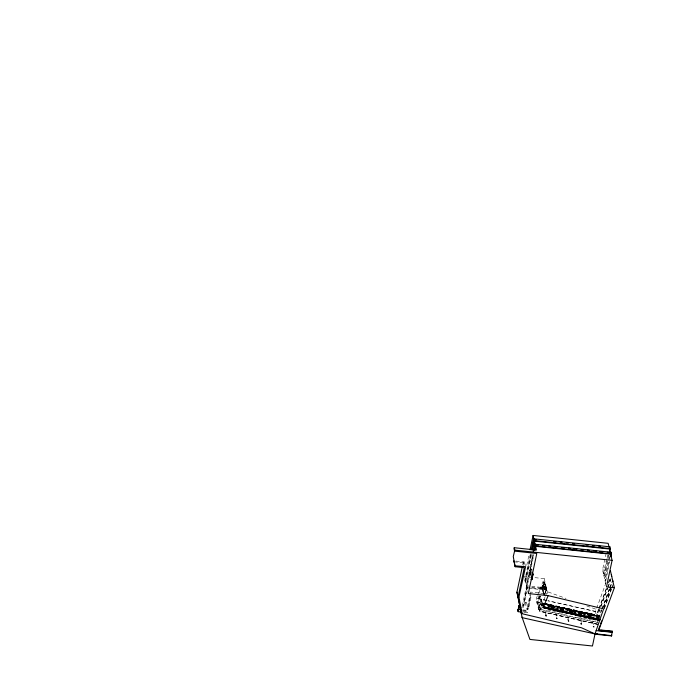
<?xml version="1.0" encoding="UTF-8"?>
<svg xmlns="http://www.w3.org/2000/svg" width="680" height="680" viewBox="0 0 680 680"><rect width="100%" height="100%" fill="white"/><g stroke="black" fill="none" stroke-linecap="round" stroke-linejoin="round"><path stroke-width="0.51" stroke-dasharray="3.4 2.55" d="M571.021 610.444L571.106 610.521A1.615 0.714 19.9 0 0 571.421 610.589L571.514 610.555M542.258 587.019C544.017 588.115 541.748 587.809 542.13 586.976M542.062 587.75L542.096 586.993M570.69 609.696L571.26 612.629L570.75 609.731M563.176 610.887L562.453 608.158L561.281 607.707M563.652 611.447L562.76 608.115L569.44 609.611L562.7 608.251L569.381 609.756L570.01 613.003M578.68 611.838L578.977 613.658M581.596 615.034L581.119 611.915L589.135 613.708L590.053 617.414M587.937 614.074L581.366 612.34L581.715 614.031C582.038 612.077 579.275 611.473 580.134 611.83M587.86 613.904L581.17 612.417L581.697 615.052M590.172 614.414L588.957 614.125L589.194 613.726M598.102 619.046L597.295 615.689L590.452 614.337L597.125 616.131L590.393 614.482L591.064 616.956M553.971 609.645L553.384 605.693L560.277 607.231C563.524 608.744 559.691 605.26 562.088 611.609M580.966 612.323L579.81 612.077L580.686 615.774M590.792 617.091L590.359 613.972L598.17 616.004M522.707 564.833L523.337 561.875L524.442 561.756L525.351 565.7M526.788 565.241L529.176 553.937M531.573 554.481L525.708 582.225L525.181 582.165L524.773 580.414L530.349 554.021M530.944 553.758L525.308 580.473L524.773 580.414M525.181 582.165L531.182 553.75M530.043 587.758L526.524 587.384L526.15 585.769L532.729 554.616M522.291 605.939L533.264 553.962M526.524 587.384L533.537 554.158M530.51 569.288L531.199 569.356L530.068 574.685L529.388 574.608L530.434 568.939L531.803 569.083L531.981 569.84L531.573 569.058L530.91 572.212M522.665 607.554L533.86 554.548M530.119 574.464L531.114 569.007L531.148 569.577M527.391 607.283L530.391 593.096M528.139 606.628L530.494 595.485M527.765 609.05L530.757 594.889M523.88 612.281L527.714 612.68L528.139 610.657M528.998 606.619L531.343 595.493M608.183 555.144L603.865 575.586L604.554 575.663L604.154 573.903L603.457 573.827L602.557 569.908L605.795 554.574M603.457 573.827L607.342 555.433M604.554 575.663L608.013 559.308M608.226 558.28L608.872 555.22M610.249 556.265L605.064 580.788L605.718 580.856L605.344 579.241L604.698 579.173L609.442 556.69M605.718 580.856L609.815 561.442M525.249 602.42L526.277 607.189M523.779 564.808L524.442 561.756M552.406 605.957L552.568 606.339A1.683 0.748 19.9 0 0 552.899 606.415L552.874 606.433A1.615 0.714 19.9 0 1 552.568 606.365L552.865 606.058M570.154 610.24L570.154 610.249A1.615 0.722 19.9 0 1 569.865 610.215L569.865 610.215A1.683 0.748 19.9 0 0 570.18 610.283L570.171 609.909M560.422 609.314L560.09 607.648L553.358 606.347L553.52 605.906L553.996 607.759M590.894 617.108L590.495 614.185L590.962 616.038M553.724 608.005L553.427 606.194L560.294 607.248L561.102 610.767M579.309 614.975L578.858 611.405L570.8 609.603L571.446 612.374M542.368 588.123L544.153 593.971M537.183 596.224L536.469 598.162L539.478 611.201L597.431 624.393M537.54 595.255L544.221 578.629L533.792 577.533M537.115 603.696L539.954 595.943L540.625 596.096L542.784 605.438L537.115 603.696L536.707 601.936L539.554 594.192M539.512 596.284L537.379 602.089L545.658 603.959M540.625 596.096L537.787 603.84L545.029 605.481M541.34 601.196L541.832 601.307L538.832 609.476L538.441 607.775L541.476 599.769L540.983 599.658L541.34 601.196L538.492 608.94L538.832 609.476L597.839 622.787L597.439 621.087M542.258 603.185L539.418 610.929L598.425 624.24M544.969 597.108L539.478 611.201L598.485 624.504M606.05 582.658L595.476 611.473L596.785 617.151L546.065 605.71M598.57 609.433L596.224 615.825L596.632 617.585M598.935 608.438L606.229 588.565M608.421 582.607L610.24 577.643M598.867 609.501L596.224 615.825L537.217 602.514L536.707 601.936M599.233 608.506L606.534 588.634M608.719 582.675L610.546 577.711M596.785 617.151L599.633 609.408M600.695 606.492L607.469 588.056M607.827 587.087L611.031 578.357M599.93 609.476L597.091 617.219L596.683 615.468L546.694 604.188M601.001 606.56L607.767 588.123M608.124 587.154L610.971 579.394M601.613 609.731L598.578 617.44M601.979 608.736L609.271 588.863M609.637 587.869L611.821 581.91M598.961 617.746L601.876 609.79M602.242 608.804L609.543 588.931M609.909 587.937L612.093 581.969M603.466 607.461L611.856 584.604M603.729 607.52L612.119 584.664M604.256 608.337L611.192 589.458M611.558 588.463L612.646 585.488M604.18 609L612.731 585.71M546.516 589.245L544.748 582.19L543.804 581.952L541.586 587.928L542.173 588.514L544.587 582.148L546.388 589.526L545.963 589.373L546.516 589.245L544.467 594.694M541.705 588.404L543.804 581.952M544.467 582.471L546.244 589.526L544.238 594.873L542.487 587.8L542.13 588.115L544.272 582.071L546.057 589.483M543.685 593.912L542.266 588.268L544.391 582.539L543.923 582.428M542.615 587.919L541.586 587.928M544.748 582.19L544.187 582.318L545.963 589.373M543.652 587.358L544.246 586.194L544.858 588.634C543.873 593.173 543.141 582.658 544.417 589.832M543.779 587.384L544.246 586.194M544.263 589.798L544.731 588.6L544.102 586.16M540.983 599.658L538.101 607.24L538.492 608.94L597.992 622.361M543.745 594.184L543.906 593.462M544.74 593.92L546.329 590.104L546.363 587.894L531.76 586.364M544.221 594.83L546.202 590.07L545.887 588.693L546.116 589.075M544.119 595.799L546.737 589.509L531.088 587.869M545.343 596.198L547.23 591.659L566.024 598.434M572.11 611.856C571.387 610.691 573.759 612.229 571.931 611.38M546.074 604.554C549.644 607.529 554.752 602.531 554.251 609.365M560.065 607.75L560.277 607.248M569.27 609.892C569.84 608.337 571.99 610.606 571.319 612.323M587.885 614.065L588.072 613.471L588.906 616.99M597.091 616.131L597.295 615.689M561.417 607.504C562.36 612.127 561.841 607.002 561.238 607.673M542.776 603.925L543.057 603.109L542.529 602.905L542.274 603.729L598.621 616.352L598.927 615.544L542.563 602.913L542.988 604.911M550.758 605.608L551.71 608.795M553.18 606.126L552.049 605.863L552.729 608.651L552.279 605.446M554.192 608.005L560.396 609.408L560.031 607.554L560.932 610.861M562.071 609.39C560.328 605.625 563.388 609.161 562.649 607.741M562.853 608.294L563.278 609.815M569.262 609.731L569.67 611.549M570.503 609.977L570.682 609.56L571.064 611.38M570.8 609.603L570.622 610.019L571.957 609.85L572.781 613.513M571.557 611.975L571.676 612M571.6 611.388L571.667 611.465M579.972 611.592L580.49 613.505C582.921 611.023 569.109 608.762 572.466 611.898L572.092 610.062L572.577 613.802M572.092 611.864L571.65 611.728M572.5 611.966L572.144 610.274L578.553 611.711M578.85 611.413L578.722 612.009M579.751 612.06L580.074 611.668L580.321 613.3M588.183 615.723L587.775 613.777L588.217 615.409M596.946 615.952L597.371 617.474M557.209 608.456L560.21 607.402L560.549 609.212M570.928 610.096L571.072 610.47A1.683 0.748 19.9 0 0 571.429 610.581L571.421 610.207M525.249 602.404L526.431 602.267L527.544 606.883M529.618 573.351L530.63 573.801M588.718 614.439L588.667 614.448A1.683 0.748 19.9 0 1 588.344 614.354L588.26 614.337A1.615 0.714 19.9 0 0 588.65 614.448L588.642 614.074M589.118 614.295L588.302 614.278M599.25 619.471L598.196 615.646M598.442 616.004L544.263 603.985M529.669 574.149L529.448 573.308L529.924 574.09M542.045 587.851L542.189 586.95M529.626 574.048L529.508 573.308M569.542 609.306L570.206 612.927M547.986 606.39L550.944 605.481L545.335 604.256M547.927 606.534L550.91 605.582L551.514 608.872M567.468 610.215L569.373 609.705M567.409 610.36L569.381 609.756M557.149 608.6L560.108 607.648L553.427 606.194M571.072 610.419L571.072 610.462A1.683 0.748 19.9 0 0 571.438 610.572M599.029 620.058L598.119 616.241L598.646 618.043M530.918 593.453L530.604 592.085L544.034 593.495L544.348 594.864M597.074 615.935L598.221 616.199L599.029 619.888M544.102 603.44L598.476 615.519L598.128 616.233M544.085 603.338L598.91 615.527L599.598 618.494M598.621 616.343L542.223 603.619L543.125 607.529M542.852 603.798L543.09 603.381L543.668 606.144M579.36 614.04L578.901 611.575M602.557 569.908L608.464 570.529M515.967 561.102L523.337 561.875L524.016 564.825M514.029 561.808L523.149 562.768L523.829 565.709M530.451 574.379L529.388 574.608M532.746 577.422L524.399 576.546L528.096 592.535M526.15 585.769L530.715 586.254M531.505 587.206L546.014 588.727M528.708 588.251L546.202 590.087M522.81 609.909L526.754 610.317L527.068 611.694L523.133 611.277M522.546 610.563L527.34 611.065L527.714 612.68M542.274 603.721L543.38 606.688M562.666 607.92L569.56 609.297M578.51 611.821L571.948 610.351L572.679 613.81M544.348 604.171L550.808 605.489L551.259 607.146M560.167 607.554L553.486 606.058L553.937 607.725M546.142 604.069L551.097 605.183L551.896 608.702M544.238 603.798L598.332 615.995M590.512 614.193L589.262 613.734L590.112 617.406M550.052 607.078L553.154 607.775M561.433 609.645L564.544 610.342M572.823 612.212L575.926 612.909M584.205 614.779L587.316 615.476M541.696 608.056L538.101 607.24L541.543 608.472M547.757 609.875L558.11 612.212M559.138 612.442L566.389 614.082M577.779 616.649L588.123 618.979M589.16 619.216L595.374 620.619M542.325 603.457L545.402 604.154M546.431 604.392L600.279 616.649M584.537 614.406L581.23 612.272L587.775 613.777L588.71 617.432M578.765 611.558L579.7 614.924M586.789 605.923L600.635 610.912M552.033 605.854L552.152 605.413L553.078 609.135L552.16 605.413L552.848 608.209M529.516 573.41L530.578 573.894M581.23 612.272L581.995 615.578M590.452 614.337L594.583 617.006M590.393 614.482L594.524 617.151M584.477 614.55L581.17 612.417L581.621 614.065M572.016 610.207L576.147 612.875M576.087 613.02L571.948 610.351L572.858 613.658M598.476 615.612L599.488 620.168M588.056 613.479L588.676 617.083M581.119 611.915L581.952 615.434M529.966 574.192L530.068 574.685M529.618 574.013L529.448 573.41M542.181 588.005L542.173 588.514M587.724 613.887L588.616 617.219M590.937 616.097L590.588 614.406L590.903 616.029M559.98 607.673L560.388 609.246M542.147 587.8L542.266 588.268M542.3 587.758L544.144 595.178M543.592 594.159L542.045 588.056M571.242 612.629L570.554 609.85L571.251 612.646M593.615 624.597L592.645 622.327L592.807 624.792M588.957 614.142L589.611 616.913M579.751 612.077L580.618 615.765M581.332 622.693C582.199 619.361 578.408 618.077 580.287 621.885M568.701 619.854L567.502 616.582L567.894 620.049M556.614 616.114L555.654 613.853L555.807 616.31M546.236 614.712L545.037 611.447L545.428 614.907M603.865 575.586L604.698 579.173M605.064 580.788L605.778 583.856M598.783 616.31L599.148 617.89M597.703 618.315L597.193 615.689L597.754 619.106M590.333 613.963L591.158 617.5M589.637 615.57L589.212 613.726L589.67 616.913M578.697 611.702L579.505 615.366M560.031 607.554L560.932 611.21M544.221 578.629L547.918 594.643M543.031 603.101L543.685 605.957M539.317 590.418L539.996 593.36M531.751 569.814L532.177 571.667M537.217 602.514L537.625 604.274M530.23 574.064L530.621 575.875M569.542 609.288L570.367 612.825M569.304 609.611L570.146 613.062M562.649 607.903L563.457 611.26M561.74 609.764L561.314 607.912L562.198 611.626M550.808 605.489L551.65 608.94M570.869 609.603L571.702 613.284M587.775 613.777L588.123 615.468M553.979 607.81L553.622 606.118L554.192 609.51M562.895 608.175L563.252 609.875M527.365 586.772L523.141 606.45L523.456 607.818L527.68 588.14L527.365 586.772M544.595 582.947L542.597 588.327L544.595 582.947M595.476 611.473L547.851 600.755L595.476 611.473M546.822 600.5L536.469 598.162L546.822 600.516"/><path stroke-width="1.02" d="M551.947 608.889L551.744 609.297L554.021 609.807C554.71 609.246 551.675 608.337 551.769 609.297L543.702 607.486M581.995 615.596L580.686 615.774M599.071 619.888L588.752 617.585L588.939 617.151L588.752 617.585L581.833 616.038M588.914 617.142L590.053 617.414L589.815 617.831M570.392 613.012L571.531 613.25L571.353 613.666L562.113 611.431M570.418 613.012L570.222 613.411M532.942 574.558L532.321 574.226L533.01 574.294L531.879 579.623L531.199 579.547L531.93 579.402M611.328 554.285L535.593 546.329L536.452 550.043L514.25 547.715L514.038 548.717L514.59 551.131L536.792 553.469L528.326 593.555L548.148 595.637L603.636 608.829L595.009 633.938L592.458 646L529.924 639.429L521.994 617.075M514.25 547.715L514.803 550.12L513.264 556.588L515.168 566.721L524.28 567.681L518.075 597.065L522.121 617.644L597.227 634.432L611.601 635.944L612.238 631.193L598.451 629.74M521.254 613.233L516.944 592.169L522.274 566.908M530.043 549.831L533.077 535.44L608.167 543.328L609.076 547.255M520.846 609.696L517.888 609.39L517.744 610.062L518.117 611.677L520.999 611.975M518.117 611.677L519.069 607.181L518.696 605.565L518.202 610.759L517.888 609.39M531.199 549.958L533.562 538.798L609.875 546.813L610.274 548.573L609.518 552.152M532.465 546.558L533.553 541.424M536.069 539.588L533.987 539.367L534.097 538.849M532.04 549.687L533.962 540.549L533.562 538.798M532.652 549.346L534.497 540.608M533.604 550.468L534.922 544.238L611.048 552.236L611.422 553.851L610.895 556.333M534.352 548.828L534.786 546.771M538.347 545.045L535.219 544.714L535.313 544.281M534.412 550.001L535.288 545.853L534.922 544.238M534.726 550.443L535.687 545.895M531.7 579.377L532.958 574.515M609.764 547.332L609.875 546.813M610.249 556.265L610.683 554.217L612.093 560.346L606.483 586.917L614.363 587.741L598.638 630.564L612.425 632.017M610.954 552.67L611.048 552.236M596.122 630.598L612.365 632.307L612.238 631.193M527.943 608.974C527 606.773 526.252 610.759 527.977 608.821M581.562 623.883L580.771 623.713L581.51 623.968M545.674 615.723L546.457 615.902L545.717 615.638M594.881 633.369L595.009 633.938L581.587 627.802L522.189 613.742L518.917 597.176L525.581 566.678L514.99 565.794M531.301 579.487L532.585 573.418L532.78 574.269M589.424 617.687L589.126 617.644A1.615 0.714 19.9 0 0 589.441 617.721L589.441 617.721A1.683 0.748 19.9 0 1 589.118 617.652L589.433 617.678M598.808 628.754L599.896 625.804M600.619 623.832L601.707 620.874M548.148 595.637L543.244 607.427L599.7 620.288M553.341 609.569L553.724 609.731A1.683 0.748 19.9 0 1 553.341 609.654L553.358 609.637A1.683 0.748 19.9 0 0 553.664 609.713L553.664 609.679A1.615 0.714 19.9 0 1 553.358 609.637M599.531 620.177L543.159 607.546L543.473 606.823L599.819 619.446L599.548 620.262L599.837 619.454M543.601 607.639L543.906 606.925M543.762 607.504L543.94 607.096L545.029 607.342L544.841 607.741M552.832 609.543L553.069 609.127L552.959 609.569M554.021 609.807L560.94 611.354C560.94 610.436 563.899 611.473 563.303 611.856M572.628 613.972L572.807 613.564L571.481 613.708L580.61 615.765L580.915 615.23M579.538 615.51L579.7 615.077L581.978 615.621M580.745 615.791L580.839 615.349M589.942 617.856L591.217 617.687L591.005 618.086M597.941 619.633L599.225 619.395M599.054 620.067L599.361 619.344M593.334 626.527L593.954 626.952L593.495 626.39M570.937 613.564L570.962 613.538M556.954 618.468L556.495 617.916L556.767 618.571M568.259 620.704L568.718 621.265L568.454 620.611M562.207 611.125L562.037 611.601L560.94 611.354M572.262 613.921L571.837 613.785M599.548 620.262L543.15 607.623M553.8 541.45L555.883 541.671M560.057 542.113L562.139 542.325M566.312 542.767L568.404 542.988M572.568 543.422L574.659 543.643M586.126 544.85L588.217 545.071M592.39 545.505L594.473 545.726M598.646 546.159L600.729 546.38M533.962 540.549L610.274 548.573M610.173 549.083L534.395 541.127L535.219 544.714M542.521 545.479L544.604 545.7M548.777 546.142L550.86 546.354M555.033 546.796L557.115 547.017M561.289 547.451L564.417 547.783M568.59 548.216L570.673 548.437M573.81 548.769L576.938 549.1M581.102 549.534L583.193 549.755M587.367 550.196L589.45 550.409M593.623 550.851L596.751 551.183M599.879 551.505L603.007 551.837M607.181 552.27L609.263 552.491M535.288 545.853L611.422 553.851M514.803 550.12L612.093 560.346M519.069 607.181L520.863 607.367M601.01 630.309L605.072 630.734M607.096 630.946L612.178 631.482M595.085 633.709L611.66 635.656M518.917 597.176L518.075 597.065L516.944 592.144M543.465 606.823L599.837 619.531M543.354 607.087L599.7 619.718M543.269 607.265L599.624 619.896M611.337 574.659L611.745 576.41M612.553 579.921L612.943 581.63M521.186 612.961L522.062 613.173M609.476 549.015L610.308 552.602M610.428 570.733L614.363 587.741M611.405 635.111L611.601 635.944M533.077 535.44L533.987 539.367M532.933 549.669L533.486 552.083M532.806 573.444L533.01 574.294M531.828 572.5L532.279 574.447M531.454 578.748L531.649 579.598M515.168 566.721L513.859 560.881L514.029 561.808M597.218 634.142L597.04 633.607"/></g></svg>
